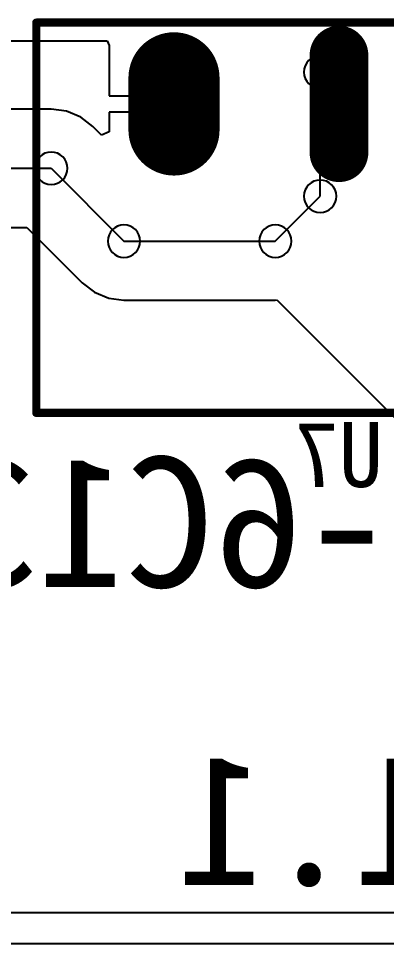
# Model space of a CAD drawing. Header units: inches. Extents: x 32166 to 34772, y 2386 to 4229.
# Drawn here: x 33997.5 to 34021.9, y 3073.3 to 3134.8 of the extents above; entities that cross this region are included whole.
import ezdxf

# ---------------------------------------------------------------- set-up
doc = ezdxf.new("R2010")
doc.units = ezdxf.units.IN
doc.header["$LTSCALE"] = 0.64311
doc.header["$MEASUREMENT"] = 0
for name, color, linetype in [('BOTTOMLAYER', 5, 'CONTINUOUS'), ('BOTTOMOVERLAY', 54, 'CONTINUOUS'), ('BOTTOMSOLDER', 6, 'CONTINUOUS'), ('KEEPOUTLAYER', 6, 'CONTINUOUS'), ('MULTILAYER', 9, 'CONTINUOUS')]:
    doc.layers.add(name, color=color, linetype=linetype)
doc.styles.get("Standard").update_dxf_attribs({"font": 'txt', "width": 0.8})

msp = doc.modelspace()

# ---------------------------------------------------------------- linework, layer by layer
at = {"layer": 'BOTTOMLAYER'}
for p, q in [((33953.386, 3133.292), (34003.368, 3133.292)), ((34003.368, 3133.292), (34003.494, 3132.99)), ((34003.494, 3132.99), (34003.494, 3132.99)), ((34003.494, 3132.99), (34003.494, 3132.99)), ((34003.494, 3132.99), (34003.494, 3129.65)), ((34017.534, 3122.967), (34017.534, 3131.218)), ((34003.494, 3129.65), (34007.815, 3129.65)), ((34007.815, 3129.65), (34007.815, 3128.553)), ((33999.649, 3128.746), (33992.715, 3128.746)), ((34000.664, 3128.613), (33999.649, 3128.746)), ((34001.609, 3128.221), (34000.664, 3128.613)), ((34002.422, 3127.598), (34001.609, 3128.221)), ((34007.815, 3128.553), (34003.494, 3128.553)), ((34003.494, 3128.553), (34003.494, 3127.243)), ((34002.987, 3127.033), (34002.422, 3127.598)), ((34003.494, 3127.243), (34002.987, 3127.033)), ((33987.695, 3124.825), (33999.649, 3124.825)), ((33999.649, 3124.825), (34004.487, 3119.986)), ((34014.553, 3119.986), (34017.534, 3122.967)), ((33992.715, 3120.903), (33998.024, 3120.903)), ((33998.024, 3120.903), (34001.714, 3117.214)), ((34004.487, 3119.986), (34014.553, 3119.986)), ((34001.714, 3117.214), (34001.714, 3117.213)), ((34001.714, 3117.213), (34002.526, 3116.59)), ((34002.526, 3116.59), (34003.472, 3116.199)), ((34003.472, 3116.199), (34004.487, 3116.065)), ((34004.487, 3116.065), (34014.553, 3116.065)), ((34014.553, 3116.065), (34014.659, 3116.079)), ((34014.659, 3116.079), (34027.21, 3103.527)), ((34126.052, 3075.372), (33942.841, 3075.372))]:
    msp.add_line(p, q, dxfattribs=at)
for points, const_width in [([(34018.786, 3132.342), (34018.786, 3125.862)], 3.024), ([(34007.814, 3130.83), (34007.814, 3127.374)], 5.184)]:
    msp.add_lwpolyline(points, dxfattribs=dict(at, const_width=const_width))
for points, const_width in [([(34018.03, 3132.342, 1), (34019.542, 3132.342, 1)], 1.512), ([(34006.518, 3130.83, 1), (34009.11, 3130.83, 1)], 2.592), ([(34006.518, 3127.374, 1), (34009.11, 3127.374, 1)], 2.592), ([(34018.03, 3125.862, 1), (34019.542, 3125.862, 1)], 1.512)]:
    msp.add_lwpolyline(points, format="xyb", close=True, dxfattribs=dict(at, const_width=const_width))
for centre, start, end in [((34017.534, 3131.218), 0, 180), ((34017.534, 3131.218), 180, 0), ((33999.649, 3124.825), 0, 180), ((33999.649, 3124.825), 0, 180), ((33999.649, 3124.825), 180, 0), ((33999.649, 3124.825), 180, 0), ((34017.534, 3122.967), 0, 180), ((34017.534, 3122.967), 0, 180), ((34017.534, 3122.967), 180, 0), ((34017.534, 3122.967), 180, 0), ((34004.487, 3119.986), 0, 180), ((34004.487, 3119.986), 0, 180), ((34014.553, 3119.986), 0, 180), ((34014.553, 3119.986), 0, 180), ((34004.487, 3119.986), 180, 0), ((34004.487, 3119.986), 180, 0), ((34014.553, 3119.986), 180, 0), ((34014.553, 3119.986), 180, 0)]:
    msp.add_arc(centre, 1.08, start, end, dxfattribs=at)
at = {"layer": 'BOTTOMOVERLAY', "const_width": 0.549}
for points in [[(33998.655, 3134.502), (34049.113, 3134.502)], [(33998.655, 3108.582), (33998.655, 3134.502)], [(33998.655, 3108.582), (34049.113, 3108.582)]]:
    msp.add_lwpolyline(points, dxfattribs=at)
at = {"layer": 'BOTTOMOVERLAY', "const_width": 0.274}
for points in [[(33998.518, 3134.502, 1), (33998.792, 3134.502, 1)], [(33998.518, 3134.502, 1), (33998.792, 3134.502, 1)], [(33998.518, 3108.582, 1), (33998.792, 3108.582, 1)], [(33998.518, 3108.582, 1), (33998.792, 3108.582, 1)]]:
    msp.add_lwpolyline(points, format="xyb", close=True, dxfattribs=at)
at = {"layer": 'BOTTOMSOLDER'}
for points, const_width in [([(34007.814, 3130.83), (34007.814, 3127.374)], 6.062), ([(34018.786, 3132.342), (34018.786, 3125.862)], 3.902)]:
    msp.add_lwpolyline(points, dxfattribs=dict(at, const_width=const_width))
for points, const_width in [([(34006.298, 3130.83, 1), (34009.329, 3130.83, 1)], 3.031), ([(34017.811, 3132.342, 1), (34019.762, 3132.342, 1)], 1.951), ([(34006.298, 3127.374, 1), (34009.329, 3127.374, 1)], 3.031), ([(34017.811, 3125.862, 1), (34019.762, 3125.862, 1)], 1.951)]:
    msp.add_lwpolyline(points, format="xyb", close=True, dxfattribs=dict(at, const_width=const_width))
at = {"layer": 'KEEPOUTLAYER'}
msp.add_line((32893.167, 3073.33), (34340.368, 3073.33), dxfattribs=at)
at = {"layer": 'MULTILAYER'}
for points, const_width in [([(34018.786, 3132.342), (34018.786, 3125.862)], 3.024), ([(34007.814, 3130.83), (34007.814, 3127.374)], 5.184)]:
    msp.add_lwpolyline(points, dxfattribs=dict(at, const_width=const_width))
for points, const_width in [([(34018.03, 3132.342, 1), (34019.542, 3132.342, 1)], 1.512), ([(34006.518, 3130.83, 1), (34009.11, 3130.83, 1)], 2.592), ([(34006.518, 3127.374, 1), (34009.11, 3127.374, 1)], 2.592), ([(34018.03, 3125.862, 1), (34019.542, 3125.862, 1)], 1.512)]:
    msp.add_lwpolyline(points, format="xyb", close=True, dxfattribs=dict(at, const_width=const_width))

# ---------------------------------------------------------------- texts
at = {"layer": 'BOTTOMOVERLAY', "text_generation_flag": 2}
for s, height, p in [('U7', 4.32, (34021.724, 3103.657)), ('MPDU 2017-ZX-6C13+2C19', 8.64, (34092.788, 3097.004)), ('V1.1', 8.64, (34031.487, 3077.218))]:
    msp.add_text(s, height=height, rotation=360, dxfattribs=at).set_placement(p)

doc.saveas('drawing.dxf')
